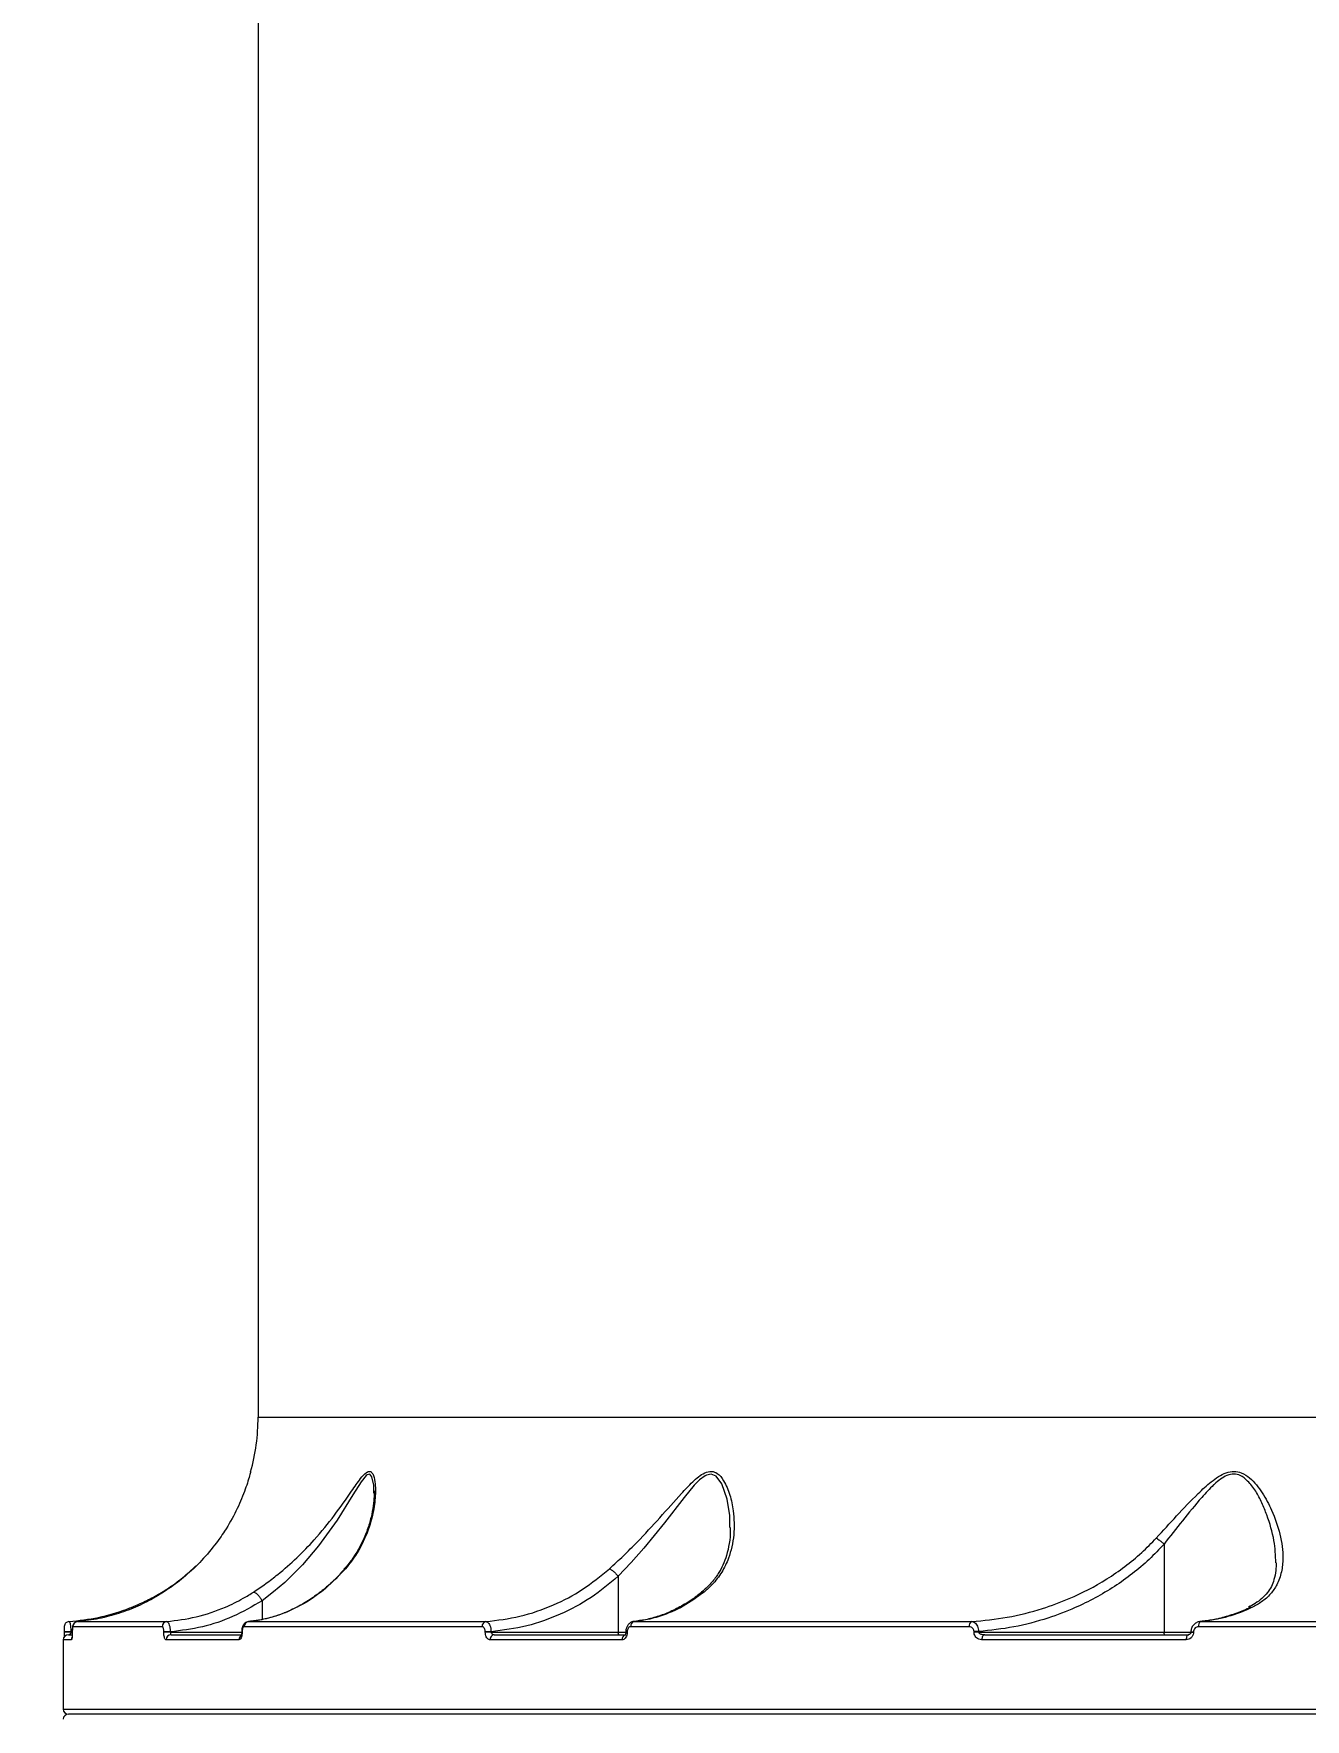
# Model space of a CAD drawing. Header units: millimetres. Extents: x -8422 to 28150, y -6982 to 5510.
# Drawn here: x 16924.7 to 17172.6, y 143.5 to 472.2 of the extents above; entities that cross this region are included whole.
import ezdxf

# ---------------------------------------------------------------- set-up
doc = ezdxf.new("R2010")
doc.units = ezdxf.units.MM
for name, color, linetype in [('DIKOM_ОБЪЕКТ', 7, 'Continuous'), ('DIKOM_РАЗМЕР_ЗОНА', 7, 'Continuous'), ('DIKOM_РАЗМЕР_ОБЪЕКТА', 7, 'Continuous')]:
    doc.layers.add(name, color=color, linetype=linetype)
doc.styles.add('style1', font='arial.ttf', dxfattribs={"width": 0.8})
doc.dimstyles.new('1-50', dxfattribs={"dimtxt": 300, "dimasz": 200, "dimexe": 100, "dimexo": 0, "dimgap": 100, "dimtad": 1, "dimdec": 0, "dimtxsty": 'style1', "dimcen": 0, "dimclrd": 7, "dimclre": 7, "dimadec": 1, "dimazin": 2, "dimtfac": 1, "dimtdec": 0, "dimtmove": 1, "dimatfit": 3, "dimfxl": 0, "dimlwd": 25, "dimlwe": 18, "dimarcsym": 0})

# ---------------------------------------------------------------- blocks, each defined once
blk = doc.blocks.new('*D15')
at = {"layer": 'Defpoints', "color": 0, "transparency": 16777216}
for p in [(19380.28, 3651.45), (27070.13, 3651.45), (15204.41, -3115.19)]:
    blk.add_point(p, dxfattribs=at)
at = {"layer": 'DIKOM_РАЗМЕР_ОБЪЕКТА', "color": 7, "lineweight": 18, "transparency": 16777216}
for p, q in [((19380.28, 3651.45), (27170.13, 3651.45)), ((15204.41, -3115.19), (27170.13, -3115.19))]:
    blk.add_line(p, q, dxfattribs=at)
at = {"layer": 'DIKOM_РАЗМЕР_ОБЪЕКТА', "color": 7, "lineweight": 25, "transparency": 16777216}
blk.add_line((27070.13, -2915.19), (27070.13, 3451.45), dxfattribs=at)
at = {"layer": 'DIKOM_РАЗМЕР_ОБЪЕКТА', "color": 7, "transparency": 16777216}
for points in [[(27036.8, 3451.45), (27103.47, 3451.45), (27070.13, 3651.45)], [(27036.8, -2915.19), (27103.47, -2915.19), (27070.13, -3115.19)]]:
    blk.add_solid(points, dxfattribs=at)
at = {"layer": 'DIKOM_РАЗМЕР_ОБЪЕКТА', "color": 0, "transparency": 16777216, "insert": (26816.96, -135.25), "char_height": 300, "attachment_point": 5, "rotation": 90, "style": 'style1'}
blk.add_mtext('6750', dxfattribs=at)
blk = doc.blocks.new('*D16')
at = {"layer": 'Defpoints', "color": 0, "transparency": 16777216}
for p in [(12490, 1387.95), (23986.61, 1004.03), (12490, -5796.5)]:
    blk.add_point(p, dxfattribs=at)
at = {"layer": 'DIKOM_РАЗМЕР_ОБЪЕКТА', "color": 7, "lineweight": 18, "transparency": 16777216}
for p, q in [((12490, 1387.95), (12490, -5896.5)), ((23986.61, 1004.03), (23986.61, -5896.5))]:
    blk.add_line(p, q, dxfattribs=at)
at = {"layer": 'DIKOM_РАЗМЕР_ОБЪЕКТА', "color": 7, "lineweight": 25, "transparency": 16777216}
blk.add_line((23786.61, -5796.5), (12690, -5796.5), dxfattribs=at)
at = {"layer": 'DIKOM_РАЗМЕР_ОБЪЕКТА', "color": 7, "transparency": 16777216}
for points in [[(12690, -5763.17), (12690, -5829.83), (12490, -5796.5)], [(23786.61, -5763.17), (23786.61, -5829.83), (23986.61, -5796.5)]]:
    blk.add_solid(points, dxfattribs=at)
at = {"layer": 'DIKOM_РАЗМЕР_ОБЪЕКТА', "color": 0, "transparency": 16777216, "insert": (18238.3, -5543.33), "char_height": 300, "attachment_point": 5, "style": 'style1'}
blk.add_mtext('11500', dxfattribs=at)
blk = doc.blocks.new('*D14')
at = {"layer": 'Defpoints', "color": 0, "transparency": 16777216}
for p in [(20684.73, 5148.63), (28049.7, 5148.63), (14575.76, -5055.5)]:
    blk.add_point(p, dxfattribs=at)
at = {"layer": 'DIKOM_РАЗМЕР_ЗОНА', "color": 7, "lineweight": 18, "transparency": 16777216}
for p, q in [((20684.73, 5148.63), (28149.7, 5148.63)), ((14575.76, -5055.5), (28149.7, -5055.5))]:
    blk.add_line(p, q, dxfattribs=at)
at = {"layer": 'DIKOM_РАЗМЕР_ЗОНА', "color": 7, "lineweight": 25, "transparency": 16777216}
blk.add_line((28049.7, -4855.5), (28049.7, 4948.63), dxfattribs=at)
at = {"layer": 'DIKOM_РАЗМЕР_ЗОНА', "color": 7, "transparency": 16777216}
for points in [[(28016.36, 4948.63), (28083.03, 4948.63), (28049.7, 5148.63)], [(28016.36, -4855.5), (28083.03, -4855.5), (28049.7, -5055.5)]]:
    blk.add_solid(points, dxfattribs=at)
at = {"layer": 'DIKOM_РАЗМЕР_ЗОНА', "color": 0, "transparency": 16777216, "insert": (27796.52, -63.59), "char_height": 300, "attachment_point": 5, "rotation": 90, "style": 'style1'}
blk.add_mtext('10200', dxfattribs=at)
blk = doc.blocks.new('*D13')
at = {"layer": 'Defpoints', "color": 0, "transparency": 16777216}
for p in [(10490, 1785.06), (25983.09, 460.53), (10490, -6882.5)]:
    blk.add_point(p, dxfattribs=at)
at = {"layer": 'DIKOM_РАЗМЕР_ЗОНА', "color": 7, "lineweight": 18, "transparency": 16777216}
for p, q in [((10490, 1785.06), (10490, -6982.5)), ((25983.09, 460.53), (25983.09, -6982.5))]:
    blk.add_line(p, q, dxfattribs=at)
at = {"layer": 'DIKOM_РАЗМЕР_ЗОНА', "color": 7, "lineweight": 25, "transparency": 16777216}
blk.add_line((25783.09, -6882.5), (10690, -6882.5), dxfattribs=at)
at = {"layer": 'DIKOM_РАЗМЕР_ЗОНА', "color": 7, "transparency": 16777216}
for points in [[(10690, -6849.17), (10690, -6915.83), (10490, -6882.5)], [(25783.09, -6849.17), (25783.09, -6915.83), (25983.09, -6882.5)]]:
    blk.add_solid(points, dxfattribs=at)
at = {"layer": 'DIKOM_РАЗМЕР_ЗОНА', "color": 0, "transparency": 16777216, "insert": (18236.55, -6629.33), "char_height": 300, "attachment_point": 5, "style": 'style1'}
blk.add_mtext('15500', dxfattribs=at)

msp = doc.modelspace()

# ---------------------------------------------------------------- linework, layer by layer
at = {"layer": 'DIKOM_ОБЪЕКТ', "color": 7, "linetype": 'Continuous', "lineweight": 15}
for p, q in [((16968.42, 517.06), (16968.42, 202.4)), ((16968.42, 202.4), (17288.58, 202.4)), ((16990.98, 187.58), (16990.98, 188.01)), ((17145.07, 177.61), (17145.07, 160.45)), ((17038.65, 171.34), (17038.65, 160.45)), ((16969.19, 166.57), (16969.19, 162.94)), ((16949.73, 161.51), (16932.3, 161.51)), ((16933.22, 162.51), (16950.61, 162.51)), ((17012.11, 161.51), (16965.72, 161.51)), ((16966.57, 162.51), (17012.86, 162.51)), ((17107.05, 161.51), (17041.07, 161.51)), ((17041.76, 162.51), (17107.59, 162.51)), ((17216.11, 161.51), (17151.79, 161.51)), ((17152.52, 162.58), (17152.09, 162.54)), ((17152.23, 162.51), (17216.41, 162.51)), ((16930.42, 158.95), (16930.42, 145.45)), ((16932.02, 158.95), (16930.42, 158.95)), ((16930.59, 160.49), (16930.59, 160.45)), ((16931.93, 160.49), (16930.59, 160.49)), ((16931.93, 160.45), (16930.59, 160.45)), ((16931.42, 159.95), (16932.03, 159.95)), ((16932.18, 160.52), (16931.93, 160.49)), ((16931.93, 160.49), (16931.93, 160.45)), ((16931.93, 160.45), (16932.18, 160.45)), ((16932.18, 160.56), (16932.18, 160.45)), ((16932.18, 160.56), (16932.19, 160.56)), ((16932.18, 160.45), (16932.19, 160.45)), ((16932.19, 160.56), (16932.19, 160.45)), ((16950.03, 160.45), (16950.03, 160.51)), ((16951.31, 160.51), (16950.03, 160.51)), ((16951.31, 160.45), (16950.03, 160.45)), ((16964.69, 158.95), (16950.48, 158.95)), ((16951.31, 160.51), (16951.31, 160.45)), ((16951.31, 160.45), (16965.23, 160.45)), ((16951.44, 159.95), (16965.06, 159.95)), ((16965.23, 160.53), (16965.23, 160.45)), ((16965.23, 160.53), (16965.23, 160.53)), ((16965.23, 160.53), (16965.31, 160.53)), ((16965.23, 160.45), (16965.31, 160.45)), ((16965.31, 160.53), (16965.31, 160.45)), ((17012.72, 160.45), (17012.72, 160.53)), ((17013.85, 160.53), (17012.72, 160.53)), ((17013.85, 160.45), (17012.72, 160.45)), ((17039.38, 158.95), (17013.66, 158.95)), ((17013.85, 160.53), (17013.85, 160.45)), ((17013.85, 160.45), (17038.65, 160.45)), ((17014.46, 159.95), (17040.12, 159.95)), ((17038.65, 160.45), (17040.13, 160.45)), ((17040.13, 160.51), (17040.13, 160.45)), ((17040.13, 160.51), (17040.39, 160.51)), ((17040.13, 160.45), (17040.39, 160.45)), ((17040.39, 160.51), (17040.39, 160.45)), ((17108.02, 160.45), (17108.02, 160.56)), ((17108.92, 160.56), (17108.02, 160.56)), ((17108.92, 160.45), (17108.02, 160.45)), ((17108.92, 160.56), (17108.92, 160.45)), ((17108.92, 160.45), (17145.07, 160.45)), ((17149.4, 158.95), (17109.54, 158.95)), ((17110.11, 159.95), (17149.88, 159.95)), ((17145.07, 160.45), (17150.29, 160.45)), ((17150.29, 160.49), (17150.29, 160.45)), ((17150.29, 160.49), (17150.82, 160.49)), ((17150.29, 160.45), (17150.82, 160.45)), ((17150.82, 160.49), (17150.82, 160.45)), ((16930.42, 145.45), (17349.42, 145.45)), ((17349.42, 144.45), (16931.42, 144.45))]:
    msp.add_line(p, q, dxfattribs=at)
at = {"layer": 'DIKOM_ОБЪЕКТ', "color": 7, "linetype": 'Continuous', "lineweight": 15, "flags": 128}
for points in [[(16990.98, 188.01), (16990.98, 189.11), (16990.62, 190.77), (16990.22, 191.24), (16989.68, 191.15), (16989.67, 191.14), (16989.48, 191), (16988.5, 189.79), (16986.9, 187.2), (16983.81, 182.27), (16980.2, 177.26), (16977.06, 173.6), (16973.6, 170.16), (16971.42, 168.29), (16969.19, 166.58), (16969.19, 166.57), (16969.19, 166.57)], [(17060.39, 180.89), (17060.39, 183.19), (17059.88, 186.41), (17058.83, 189.37), (17057.74, 190.85), (17056.77, 191.27), (17055.84, 191.09), (17055.58, 190.96), (17054.51, 190.17), (17053.48, 189.12), (17051.5, 186.73), (17047.66, 181.78), (17043.62, 176.8), (17041.17, 174.01), (17038.65, 171.34), (17038.65, 171.34), (17038.65, 171.34)], [(17038.82, 159.95), (17038.78, 159.96), (17038.75, 159.99), (17038.72, 160.04), (17038.7, 160.1), (17038.68, 160.18), (17038.66, 160.26), (17038.66, 160.36), (17038.65, 160.45)], [(17110.11, 159.95), (17110, 159.93), (17109.89, 159.88), (17109.79, 159.78), (17109.71, 159.66), (17109.63, 159.51), (17109.58, 159.34), (17109.55, 159.15), (17109.54, 158.95)], [(17145.23, 159.95), (17145.2, 159.96), (17145.17, 159.99), (17145.14, 160.04), (17145.12, 160.1), (17145.1, 160.18), (17145.08, 160.26), (17145.07, 160.36), (17145.07, 160.45)], [(17149.88, 159.95), (17149.79, 159.93), (17149.7, 159.88), (17149.61, 159.78), (17149.54, 159.66), (17149.48, 159.51), (17149.44, 159.34), (17149.41, 159.15), (17149.4, 158.95)]]:
    msp.add_lwpolyline(points, dxfattribs=at)
at = {"layer": 'DIKOM_ОБЪЕКТ', "color": 7, "linetype": 'Continuous', "lineweight": 15}
for centre, radius, start, end in [((16928.42, 202.4), 40, 344.5152, 0), ((16933.29, 161.52), 0.998, 94.3348, 180.1202), ((16950.71, 161.53), 0.982, 95.685, 181.1926), ((16966.69, 161.55), 0.968, 97.0389, 182.1488), ((17013.04, 161.59), 0.937, 101.5251, 184.8481), ((17041.99, 161.62), 0.925, 104.8248, 186.4), ((17107.97, 161.66), 0.928, 114.0948, 189.2935), ((17152.75, 161.69), 0.971, 122.1741, 190.3873), ((16931.42, 158.95), 1, 90, 180), ((16933.02, 158.95), 1, 153.2102, 180.0225), ((16951.46, 158.98), 0.977, 91.4334, 181.3684), ((16965.71, 158.96), 1.03, 127.694, 180.6456), ((17014.57, 159.04), 0.917, 96.9704, 185.5835), ((17040.32, 159.05), 0.948, 110.9826, 185.9296), ((16931.42, 145.45), 1, 180, 270), ((16931.42, 143.45), 1, 90, 180)]:
    msp.add_arc(centre, radius, start, end, dxfattribs=at)
for points, knots in [([(16966.97, 191.73), (16966.98, 191.74), (16966.99, 191.77), (16966.76, 190.92), (16966.35, 189.58), (16965.55, 187.25), (16964.19, 184.08), (16962.47, 180.98), (16961.27, 179.24), (16960.97, 178.8)], [0, 0, 0, 0, 0.062295, 0.1625, 0.281571, 0.401158, 0.656109, 0.911257, 1, 1, 1, 1]), ([(16967.54, 168.28), (16968.34, 168.81), (16969.93, 169.88), (16972.8, 172.09), (16976.03, 174.94), (16979.79, 178.81), (16983.38, 183.26), (16986.27, 187.37), (16988.22, 190.23), (16989.21, 191.37), (16989.85, 191.79), (16990.34, 191.88), (16990.91, 191.26), (16991.32, 189.49), (16991.34, 186.66), (16990.74, 182.84), (16989.36, 178.67), (16987.4, 175.18), (16985.86, 173.32), (16985.46, 172.82)], [0, 0, 0, 0, 0.044465, 0.088959, 0.163522, 0.238211, 0.33674, 0.435199, 0.493494, 0.532078, 0.540153, 0.566504, 0.592685, 0.638218, 0.708342, 0.778711, 0.872453, 0.966034, 1, 1, 1, 1]), ([(17036.93, 172.82), (17037.84, 173.66), (17039.66, 175.33), (17042.99, 178.65), (17046.79, 182.78), (17050.33, 186.8), (17052.8, 189.45), (17054.31, 190.8), (17055.55, 191.62), (17056.85, 191.94), (17058.17, 191.4), (17059.45, 189.78), (17060.49, 187.23), (17061.22, 183.58), (17061.34, 179.39), (17060.47, 175.35), (17058.91, 172.13), (17057.27, 169.93), (17055.91, 168.74), (17055.39, 168.28)], [0, 0, 0, 0, 0.05679, 0.11362, 0.211836, 0.310027, 0.362024, 0.388778, 0.415391, 0.445793, 0.474154, 0.516854, 0.581, 0.645392, 0.742194, 0.838842, 0.900144, 0.96136, 1, 1, 1, 1]), ([(17143.57, 178.8), (17144.88, 180.23), (17147.54, 183.14), (17151.09, 186.92), (17153.83, 189.47), (17155.68, 190.83), (17157.17, 191.6), (17158.73, 191.91), (17160.34, 191.57), (17161.81, 190.58), (17163.12, 189.18), (17164.62, 187.08), (17166.33, 183.84), (17167.56, 180.28), (17168.15, 177.16), (17168.31, 174.68), (17168.05, 172.14), (17167.23, 169.81), (17165.9, 167.86), (17164.27, 166.38), (17162.86, 165.61), (17162.22, 165.27)], [0, 0, 0, 0, 0.091326, 0.184874, 0.239017, 0.266437, 0.294654, 0.321055, 0.347517, 0.383035, 0.418292, 0.453631, 0.526835, 0.62593, 0.677093, 0.728239, 0.790387, 0.85406, 0.904638, 0.956678, 1, 1, 1, 1]), ([(17166.88, 173.96), (17166.81, 175.4), (17166.68, 178.45), (17165.48, 182.43), (17164.19, 185.68), (17163.01, 187.96), (17161.61, 189.81), (17160.14, 191.02), (17158.69, 191.39), (17157.32, 191.06), (17156.07, 190.31), (17155.23, 189.61), (17153.99, 188.46), (17151.86, 186.12), (17148.66, 182.19), (17146.27, 179.14), (17145.07, 177.61)], [0, 0, 0, 0, 0.128953, 0.272151, 0.339268, 0.406422, 0.472999, 0.520163, 0.554162, 0.588077, 0.62244, 0.657028, 0.662686, 0.737899, 0.86892, 1, 1, 1, 1]), ([(16991.04, 188.01), (16991.04, 187.65), (16991.04, 186.73), (16990.88, 185), (16990.47, 182.82), (16989.75, 180.38), (16988.77, 178.03), (16987.55, 175.84), (16986.37, 174.1), (16985.48, 173.09), (16985.15, 172.71)], [0, 0, 0, 0, 0.073936, 0.193306, 0.337122, 0.489119, 0.647767, 0.786933, 0.919401, 1, 1, 1, 1]), ([(17060.48, 180.87), (17060.49, 180.68), (17060.53, 179.62), (17060.33, 177.78), (17059.84, 175.53), (17059.12, 173.55), (17058.18, 171.82), (17056.95, 170.2), (17055.82, 168.99), (17055.01, 168.38), (17054.81, 168.22)], [0, 0, 0, 0, 0.040481, 0.220153, 0.39113, 0.534153, 0.670332, 0.81441, 0.953265, 1, 1, 1, 1]), ([(16960.97, 178.8), (16960.05, 177.59), (16958.21, 175.16), (16955.13, 172.11), (16951.89, 169.47), (16948.5, 167.27), (16944.94, 165.45), (16941.24, 164.04), (16937.31, 162.98), (16934.62, 162.67), (16933.22, 162.51)], [0, 0, 0, 0, 0.123684, 0.248894, 0.368955, 0.490742, 0.612546, 0.738055, 0.863571, 1, 1, 1, 1]), ([(17107.59, 162.51), (17109.9, 162.73), (17114.56, 163.18), (17120.91, 164.81), (17127.45, 167.22), (17132.82, 170.01), (17137.45, 173.19), (17140.7, 175.84), (17142.63, 177.83), (17143.57, 178.8)], [0, 0, 0, 0, 0.173877, 0.35014, 0.488062, 0.692276, 0.797116, 0.901939, 1, 1, 1, 1]), ([(17145.07, 177.62), (17144.12, 176.61), (17142.18, 174.55), (17138.93, 171.81), (17135.42, 169.3), (17131.68, 167.09), (17127.36, 164.97), (17122.08, 162.98), (17115.78, 161.3), (17111.21, 160.81), (17108.92, 160.56)], [0, 0, 0, 0, 0.099968, 0.203612, 0.307264, 0.413846, 0.52043, 0.660178, 0.828973, 1, 1, 1, 1]), ([(17143.57, 178.8), (17143.61, 178.77), (17143.77, 178.68), (17144.1, 178.45), (17144.58, 178.08), (17144.91, 177.77), (17145.07, 177.62)], [0, 0, 0, 0, 0.107494, 0.34947, 0.674765, 1, 1, 1, 1]), ([(17145.07, 177.61), (17145.07, 177.61), (17145.07, 177.61), (17145.07, 177.62), (17145.07, 177.62), (17145.07, 177.62)], [0, 0, 0, 0, 0.42244, 0.774629, 1, 1, 1, 1]), ([(16943.67, 165.27), (16944.26, 165.51), (16945.71, 166.11), (16948.04, 167.27), (16950.86, 168.94), (16953.7, 170.97), (16955.47, 172.62), (16956.3, 173.39)], [0, 0, 0, 0, 0.13094, 0.319199, 0.507583, 0.769407, 1, 1, 1, 1]), ([(16985.46, 172.82), (16984.2, 171.5), (16981.66, 168.82), (16977.78, 166.16), (16974.01, 164.29), (16970.44, 163.05), (16967.87, 162.69), (16966.57, 162.51)], [0, 0, 0, 0, 0.230865, 0.467179, 0.626572, 0.811991, 1, 1, 1, 1]), ([(16985.19, 172.66), (16984.53, 171.94), (16983.17, 170.45), (16980.93, 168.5), (16978.55, 166.77), (16976.09, 165.31), (16974.4, 164.58), (16973.58, 164.23)], [0, 0, 0, 0, 0.191871, 0.394109, 0.598203, 0.803912, 1, 1, 1, 1]), ([(16985.46, 172.82), (16985.41, 172.81), (16985.31, 172.77), (16985.24, 172.7), (16985.2, 172.65)], [0, 0, 0, 0, 0.393699, 1, 1, 1, 1]), ([(17012.86, 162.51), (17015.08, 162.78), (17019.58, 163.33), (17025.92, 165.56), (17031.84, 168.64), (17035.22, 171.42), (17036.93, 172.82)], [0, 0, 0, 0, 0.253611, 0.513977, 0.753977, 1, 1, 1, 1]), ([(17038.65, 171.34), (17036.92, 169.9), (17033.41, 166.98), (17027.35, 163.78), (17020.79, 161.43), (17016.19, 160.83), (17013.85, 160.53)], [0, 0, 0, 0, 0.24197, 0.49014, 0.741776, 1, 1, 1, 1]), ([(17036.93, 172.82), (17036.97, 172.81), (17037.08, 172.76), (17037.33, 172.61), (17037.73, 172.31), (17038.21, 171.85), (17038.51, 171.51), (17038.65, 171.34)], [0, 0, 0, 0, 0.087309, 0.25366, 0.502439, 0.751201, 1, 1, 1, 1]), ([(17038.65, 171.34), (17038.65, 171.34), (17038.65, 171.34), (17038.65, 171.34), (17038.65, 171.34), (17038.65, 171.34)], [0, 0, 0, 0, 0.377534, 0.890385, 1, 1, 1, 1]), ([(17166.94, 173.99), (17166.93, 173.48), (17166.91, 172.32), (17166.56, 170.77), (17166.03, 169.33), (17165.28, 168.14), (17164.21, 167.03), (17162.98, 166.08), (17161.99, 165.56), (17161.55, 165.33)], [0, 0, 0, 0, 0.133246, 0.305594, 0.447635, 0.5938, 0.743247, 0.887244, 1, 1, 1, 1]), ([(16950.61, 162.51), (16952.54, 162.75), (16956.45, 163.24), (16961.42, 164.97), (16965.1, 166.76), (16966.87, 167.86), (16967.54, 168.28)], [0, 0, 0, 0, 0.324701, 0.65748, 0.869003, 1, 1, 1, 1]), ([(16967.54, 168.28), (16967.56, 168.28), (16967.61, 168.28), (16967.76, 168.23), (16968.04, 168.05), (16968.43, 167.66), (16968.84, 167.15), (16969.07, 166.77), (16969.19, 166.57)], [0, 0, 0, 0, 0.038097, 0.149194, 0.361908, 0.574584, 0.787314, 1, 1, 1, 1]), ([(17054.86, 168.21), (17054.56, 167.95), (17053.51, 167.07), (17051.58, 165.85), (17049.11, 164.53), (17046.55, 163.53), (17044.06, 162.84), (17042.42, 162.64), (17041.66, 162.54)], [0, 0, 0, 0, 0.075741, 0.264267, 0.453964, 0.64442, 0.835168, 1, 1, 1, 1]), ([(17055.39, 168.28), (17054.04, 167.3), (17051.33, 165.32), (17047.29, 163.62), (17044.06, 162.79), (17042.35, 162.58), (17041.76, 162.51)], [0, 0, 0, 0, 0.318197, 0.64396, 0.875244, 1, 1, 1, 1]), ([(17055.39, 168.28), (17055.36, 168.28), (17055.26, 168.28), (17055.08, 168.25), (17054.98, 168.16), (17054.93, 168.12)], [0, 0, 0, 0, 0.143637, 0.562727, 1, 1, 1, 1]), ([(16931.55, 162.51), (16933.47, 162.73), (16937.25, 163.16), (16941.26, 164.34), (16943.34, 165.14), (16943.67, 165.27)], [0, 0, 0, 0, 0.466518, 0.914999, 1, 1, 1, 1]), ([(16943.67, 165.27), (16943.68, 165.27), (16943.74, 165.3), (16943.85, 165.3), (16943.97, 165.2), (16944, 165.17)], [0, 0, 0, 0, 0.096003, 0.775195, 1, 1, 1, 1]), ([(16969.19, 166.57), (16967.31, 165.48), (16963.61, 163.34), (16957.55, 161.29), (16953.41, 160.77), (16951.31, 160.51)], [0, 0, 0, 0, 0.340321, 0.666054, 1, 1, 1, 1]), ([(16969.19, 166.57), (16969.19, 166.57), (16969.19, 166.57), (16969.19, 166.57), (16969.19, 166.57)], [0, 0, 0, 0, 0.611085, 1, 1, 1, 1]), ([(17162.22, 165.27), (17161.95, 165.14), (17160.24, 164.34), (17156.93, 163.16), (17153.81, 162.73), (17152.23, 162.51)], [0, 0, 0, 0, 0.084991, 0.533466, 1, 1, 1, 1]), ([(17161.69, 165.21), (17161.65, 165.19), (17160.75, 164.7), (17158.9, 163.99), (17156.13, 163.14), (17153.99, 162.68), (17152.78, 162.6), (17152.52, 162.58)], [0, 0, 0, 0, 0.011448, 0.310369, 0.611986, 0.915824, 1, 1, 1, 1]), ([(17162.22, 165.27), (17162.2, 165.27), (17162.04, 165.3), (17161.85, 165.31), (17161.72, 165.21), (17161.7, 165.19)], [0, 0, 0, 0, 0.103621, 0.836641, 1, 1, 1, 1]), ([(16931.54, 162.51), (16931.54, 162.51), (16931.41, 162.52), (16931.2, 162.43), (16930.96, 162.28), (16930.8, 162.09), (16930.7, 161.92), (16930.65, 161.77), (16930.63, 161.67), (16930.62, 161.58), (16930.61, 161.44), (16930.6, 161.22), (16930.59, 160.84), (16930.59, 160.6), (16930.59, 160.49)], [0, 0, 0, 0, 0.005573, 0.125536, 0.221538, 0.302518, 0.371009, 0.426537, 0.466855, 0.503639, 0.564697, 0.752379, 0.888009, 1, 1, 1, 1]), ([(16931.54, 162.51), (16931.54, 162.51), (16931.41, 162.52), (16931.2, 162.43), (16930.96, 162.28), (16930.8, 162.09), (16930.7, 161.92), (16930.65, 161.77), (16930.63, 161.67), (16930.62, 161.58), (16930.61, 161.44), (16930.6, 161.22), (16930.59, 160.84), (16930.59, 160.6), (16930.59, 160.49)], [0, 0, 0, 0, 0.005573, 0.125536, 0.221538, 0.302518, 0.371009, 0.426537, 0.466855, 0.503639, 0.564697, 0.752379, 0.888009, 1, 1, 1, 1]), ([(16931.55, 162.51), (16931.58, 162.5), (16931.65, 162.47), (16931.75, 162.17), (16931.83, 161.71), (16931.9, 161.13), (16931.92, 160.7), (16931.93, 160.49)], [0, 0, 0, 0, 0.184777, 0.398805, 0.601269, 0.799035, 1, 1, 1, 1]), ([(16933.21, 162.51), (16933.21, 162.51), (16933.09, 162.52), (16932.87, 162.43), (16932.61, 162.27), (16932.44, 162.08), (16932.34, 161.88), (16932.27, 161.69), (16932.23, 161.45), (16932.2, 161.14), (16932.18, 160.77), (16932.18, 160.58), (16932.18, 160.52)], [0, 0, 0, 0, 0.000596, 0.130591, 0.234987, 0.326083, 0.409053, 0.490994, 0.606498, 0.797143, 0.93401, 1, 1, 1, 1]), ([(16932.3, 161.51), (16932.28, 161.5), (16932.25, 161.47), (16932.22, 161.26), (16932.2, 161.01), (16932.19, 160.76), (16932.19, 160.6), (16932.19, 160.56)], [0, 0, 0, 0, 0.302572, 0.534687, 0.725452, 0.917093, 1, 1, 1, 1]), ([(16950.03, 160.51), (16950.03, 160.58), (16950.02, 160.77), (16949.99, 161.05), (16949.92, 161.31), (16949.83, 161.48), (16949.76, 161.5), (16949.73, 161.51)], [0, 0, 0, 0, 0.142263, 0.357087, 0.571574, 0.785709, 1, 1, 1, 1]), ([(16950.61, 162.51), (16950.68, 162.49), (16950.82, 162.44), (16951.03, 162.1), (16951.19, 161.59), (16951.28, 161.03), (16951.3, 160.66), (16951.31, 160.51)], [0, 0, 0, 0, 0.214249, 0.428325, 0.642743, 0.857625, 1, 1, 1, 1]), ([(16966.53, 162.49), (16966.41, 162.47), (16966.16, 162.45), (16965.83, 162.22), (16965.55, 161.89), (16965.34, 161.42), (16965.22, 160.94), (16965.24, 160.61), (16965.25, 160.53)], [0, 0, 0, 0, 0.132848, 0.291462, 0.452879, 0.647914, 0.913662, 1, 1, 1, 1]), ([(16965.72, 161.51), (16965.68, 161.5), (16965.58, 161.48), (16965.45, 161.3), (16965.36, 161.03), (16965.32, 160.76), (16965.31, 160.59), (16965.31, 160.53)], [0, 0, 0, 0, 0.228806, 0.457824, 0.678525, 0.888348, 1, 1, 1, 1]), ([(16973.58, 164.23), (16973.54, 164.21), (16972.64, 163.8), (16970.8, 163.27), (16968.49, 162.7), (16967.05, 162.58), (16966.53, 162.54)], [0, 0, 0, 0, 0.017822, 0.398345, 0.780802, 1, 1, 1, 1]), ([(17012.72, 160.53), (17012.71, 160.64), (17012.7, 160.86), (17012.6, 161.14), (17012.46, 161.36), (17012.29, 161.49), (17012.17, 161.51), (17012.11, 161.51)], [0, 0, 0, 0, 0.203989, 0.40801, 0.613524, 0.826515, 1, 1, 1, 1]), ([(17012.86, 162.51), (17012.94, 162.5), (17013.12, 162.46), (17013.39, 162.19), (17013.63, 161.75), (17013.8, 161.18), (17013.83, 160.75), (17013.85, 160.53)], [0, 0, 0, 0, 0.170031, 0.380816, 0.586707, 0.79311, 1, 1, 1, 1]), ([(17041.67, 162.49), (17041.64, 162.49), (17041.42, 162.51), (17041.03, 162.32), (17040.59, 161.95), (17040.28, 161.41), (17040.12, 160.9), (17040.15, 160.58), (17040.15, 160.51)], [0, 0, 0, 0, 0.037323, 0.245588, 0.449166, 0.671174, 0.922299, 1, 1, 1, 1]), ([(17041.07, 161.51), (17041, 161.5), (17040.84, 161.48), (17040.64, 161.31), (17040.49, 161.05), (17040.41, 160.77), (17040.4, 160.58), (17040.39, 160.51)], [0, 0, 0, 0, 0.214238, 0.428431, 0.642919, 0.857724, 1, 1, 1, 1]), ([(17041.66, 162.54), (17041.54, 162.52), (17041.42, 162.49), (17041.3, 162.49), (17041.29, 162.49)], [0, 0, 0, 0, 0.968105, 1, 1, 1, 1]), ([(17108.02, 160.56), (17108.01, 160.65), (17107.99, 160.84), (17107.87, 161.09), (17107.68, 161.3), (17107.42, 161.46), (17107.2, 161.51), (17107.07, 161.51), (17107.05, 161.51)], [0, 0, 0, 0, 0.167329, 0.334444, 0.509123, 0.713062, 0.957752, 1, 1, 1, 1]), ([(17107.59, 162.51), (17107.61, 162.51), (17107.79, 162.5), (17108.09, 162.38), (17108.44, 162.05), (17108.69, 161.62), (17108.87, 161.12), (17108.9, 160.74), (17108.92, 160.56)], [0, 0, 0, 0, 0.039149, 0.268295, 0.466391, 0.643627, 0.819948, 1, 1, 1, 1]), ([(17152.11, 162.5), (17152.1, 162.5), (17151.84, 162.52), (17151.35, 162.32), (17150.76, 161.87), (17150.36, 161.21), (17150.32, 160.72), (17150.31, 160.49)], [0, 0, 0, 0, 0.015504, 0.261286, 0.513915, 0.770992, 1, 1, 1, 1]), ([(17151.79, 161.51), (17151.67, 161.5), (17151.45, 161.47), (17151.14, 161.28), (17150.92, 160.99), (17150.83, 160.71), (17150.82, 160.54), (17150.82, 160.49)], [0, 0, 0, 0, 0.233661, 0.467347, 0.695577, 0.908726, 1, 1, 1, 1]), ([(16930.59, 160.45), (16930.59, 160.44), (16930.59, 160.26), (16930.59, 159.92), (16930.58, 159.58), (16930.58, 159.47), (16930.58, 159.45)], [0, 0, 0, 0, 0.035236, 0.477003, 0.926954, 1, 1, 1, 1]), ([(16931.93, 160.45), (16931.92, 160.41), (16931.92, 160.36), (16931.9, 160.25), (16931.85, 160.14), (16931.76, 160.03), (16931.66, 159.97), (16931.58, 159.96), (16931.55, 159.95)], [0, 0, 0, 0, 0.127147, 0.162665, 0.340389, 0.545357, 0.783106, 1, 1, 1, 1]), ([(16932.19, 160.45), (16932.19, 160.38), (16932.18, 160.14), (16932.17, 159.75), (16932.13, 159.34), (16932.08, 159.02), (16932.04, 158.98), (16932.02, 158.95)], [0, 0, 0, 0, 0.079623, 0.275714, 0.470762, 0.710543, 1, 1, 1, 1]), ([(16932.18, 160.36), (16932.18, 160.3), (16932.18, 160.1), (16932.16, 159.79), (16932.14, 159.51), (16932.12, 159.34), (16932.11, 159.33), (16932.11, 159.33)], [0, 0, 0, 0, 0.121434, 0.360414, 0.619473, 0.871714, 1, 1, 1, 1]), ([(16950.48, 158.95), (16950.43, 158.97), (16950.33, 159), (16950.19, 159.26), (16950.09, 159.64), (16950.04, 160.06), (16950.03, 160.34), (16950.03, 160.45)], [0, 0, 0, 0, 0.215041, 0.429976, 0.644711, 0.859212, 1, 1, 1, 1]), ([(16951.31, 160.45), (16951.31, 160.42), (16951.31, 160.32), (16951.33, 160.18), (16951.36, 160.06), (16951.39, 159.97), (16951.42, 159.96), (16951.44, 159.95)], [0, 0, 0, 0, 0.140718, 0.355196, 0.569942, 0.784936, 1, 1, 1, 1]), ([(16965.31, 160.45), (16965.31, 160.37), (16965.3, 160.11), (16965.24, 159.69), (16965.1, 159.29), (16964.9, 159.01), (16964.76, 158.97), (16964.69, 158.95)], [0, 0, 0, 0, 0.108318, 0.32045, 0.543082, 0.771586, 1, 1, 1, 1]), ([(16965.23, 160.45), (16965.23, 160.39), (16965.23, 160.24), (16965.19, 160.02), (16965.15, 159.84), (16965.11, 159.74), (16965.11, 159.74), (16965.11, 159.74)], [0, 0, 0, 0, 0.162942, 0.428486, 0.654513, 0.845804, 1, 1, 1, 1]), ([(17013.66, 158.95), (17013.58, 158.96), (17013.39, 158.99), (17013.12, 159.19), (17012.9, 159.53), (17012.75, 159.96), (17012.73, 160.29), (17012.72, 160.45)], [0, 0, 0, 0, 0.174192, 0.389589, 0.595798, 0.797875, 1, 1, 1, 1]), ([(17013.85, 160.45), (17013.86, 160.41), (17013.86, 160.35), (17013.9, 160.25), (17013.97, 160.14), (17014.12, 160.03), (17014.29, 159.96), (17014.41, 159.96), (17014.46, 159.95)], [0, 0, 0, 0, 0.144523, 0.175385, 0.362591, 0.571027, 0.804579, 1, 1, 1, 1]), ([(17040.39, 160.45), (17040.39, 160.34), (17040.38, 160.06), (17040.26, 159.64), (17040.03, 159.26), (17039.72, 159), (17039.49, 158.97), (17039.38, 158.95)], [0, 0, 0, 0, 0.140782, 0.355277, 0.570006, 0.784947, 1, 1, 1, 1]), ([(17040.13, 160.45), (17040.13, 160.4), (17040.13, 160.27), (17040.08, 160.11), (17040.03, 159.99), (17039.98, 159.92), (17039.98, 159.92), (17039.98, 159.92)], [0, 0, 0, 0, 0.182757, 0.409163, 0.611559, 0.80328, 1, 1, 1, 1]), ([(17109.54, 158.95), (17109.51, 158.95), (17109.3, 158.96), (17108.95, 159.04), (17108.54, 159.29), (17108.25, 159.63), (17108.05, 160.02), (17108.03, 160.31), (17108.02, 160.45)], [0, 0, 0, 0, 0.039278, 0.28725, 0.495231, 0.670998, 0.835294, 1, 1, 1, 1]), ([(17108.92, 160.45), (17108.92, 160.43), (17108.92, 160.38), (17108.98, 160.28), (17109.11, 160.17), (17109.34, 160.06), (17109.66, 159.98), (17109.93, 159.95), (17110.09, 159.95), (17110.11, 159.95)], [0, 0, 0, 0, 0.055285, 0.109786, 0.243654, 0.417575, 0.651798, 0.95194, 1, 1, 1, 1]), ([(17150.82, 160.45), (17150.81, 160.38), (17150.8, 160.13), (17150.67, 159.72), (17150.35, 159.3), (17149.9, 159.01), (17149.57, 158.97), (17149.4, 158.95)], [0, 0, 0, 0, 0.093166, 0.303895, 0.530209, 0.765217, 1, 1, 1, 1]), ([(17150.29, 160.45), (17150.29, 160.43), (17150.29, 160.36), (17150.26, 160.25), (17150.2, 160.13), (17150.11, 160.03), (17149.99, 159.96), (17149.92, 159.96), (17149.88, 159.96)], [0, 0, 0, 0, 0.067593, 0.18554, 0.324197, 0.501633, 0.745841, 1, 1, 1, 1])]:
    msp.add_open_spline(points, degree=3, knots=knots, dxfattribs=at)

# ---------------------------------------------------------------- dimensions: what is measured, and where the dimension line sits
at = {"layer": 'DIKOM_РАЗМЕР_ЗОНА'}
dim = msp.add_linear_dim(base=(28049.7, 5148.63), p1=(14575.76, -5055.5), p2=(20684.73, 5148.63), angle=270, text='10200', dimstyle='1-50', override={"dimscale": 1, "dimtix": 0, "dimtofl": 1, "dimtmove": 1, "dimatfit": 3}, dxfattribs=at)
dim.commit()
dim.dimension.update_dxf_attribs({"geometry": '*D14', "text_midpoint": (28049.7, -63.59), "dimtype": 160})
dim = msp.add_linear_dim(base=(10490, -6882.5), p1=(25983.09, 460.53), p2=(10490, 1785.06), angle=180, text='15500', dimstyle='1-50', dxfattribs=at)
dim.commit()
dim.dimension.update_dxf_attribs({"geometry": '*D13', "text_midpoint": (18236.55, -6882.5), "dimtype": 160})
at = {"layer": 'DIKOM_РАЗМЕР_ОБЪЕКТА'}
dim = msp.add_linear_dim(base=(27070.13, 3651.45), p1=(15204.41, -3115.19), p2=(19380.28, 3651.45), angle=270, text='6750', dimstyle='1-50', override={"dimscale": 1, "dimtix": 0, "dimtofl": 1, "dimtmove": 1, "dimatfit": 3}, dxfattribs=at)
dim.commit()
dim.dimension.update_dxf_attribs({"geometry": '*D15', "text_midpoint": (27070.13, -135.25), "dimtype": 160})
dim = msp.add_linear_dim(base=(12490, -5796.5), p1=(23986.61, 1004.03), p2=(12490, 1387.95), angle=180, text='11500', dimstyle='1-50', dxfattribs=at)
dim.commit()
dim.dimension.update_dxf_attribs({"geometry": '*D16', "text_midpoint": (18238.3, -5796.5), "dimtype": 160})

doc.saveas('drawing.dxf')
